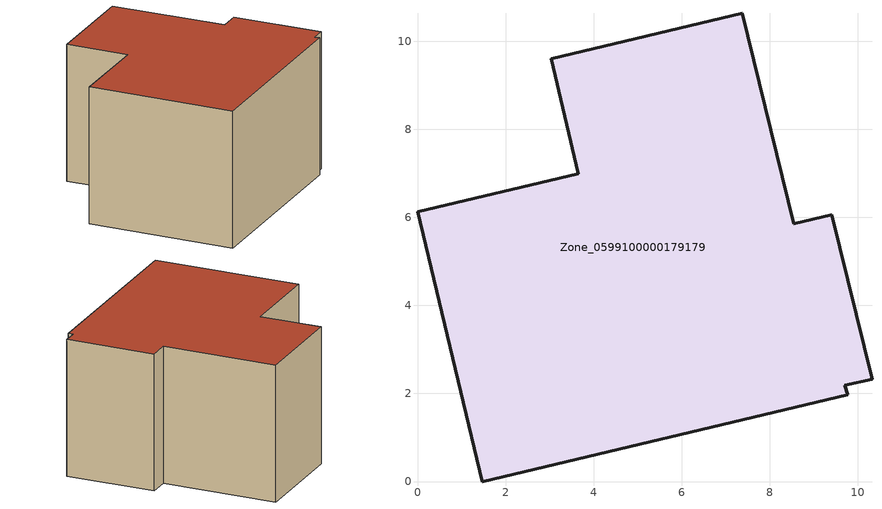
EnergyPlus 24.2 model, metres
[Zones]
Zone_0599100000179179
 floor ground (C_G): 9.77,1.98 1.47,0 0,6.13 3.65,6.99 3.03,9.6 7.37,10.63 8.54,5.85 9.4,6.06 10.32,2.32 9.7,2.19 z0
 wall outside (C_F): 10.32,2.32 9.4,6.06 8.54,5.85 7.37,10.63 3.03,9.6 3.65,6.99 0,6.13 1.47,0 9.77,1.98 9.7,2.19 10.32,2.32 z0:5.93
 roof outside (C_R): 9.7,2.19 10.32,2.32 9.4,6.06 8.54,5.85 7.37,10.63 3.03,9.6 3.65,6.99 0,6.13 1.47,0 9.77,1.98 z5.93
[BUILDING]
Pand.0599100000179179: North Axis=0; Terrain=City; Loads Convergence Tolerance Value=0.04; Temperature Convergence Tolerance Value=0.4; Solar Distribution=FullExterior; Maximum Number of Warmup Days=25; Minimum Number of Warmup Days=1
[Site:Location]
Rotterdam.The.Hague.AP_ZH_NLD Design_Conditions: Latitude=51.96; Longitude=4.45; Time Zone=1; Elevation=-4.5
[SITE:GROUNDTEMPERATURE:BUILDINGSURFACE]
18, 18, 18, 18, 18, 18, 18, 18, 18, 18, 18, 18
[MATERIAL] Thermal Absorptance=0.9; Solar Absorptance=0.7; Visible Absorptance=0.7
Name | Roughness | Thickness | Conductivity | Density | Specific Heat
G.TI.1965-1974 | MediumSmooth | 0.15 | 0.882353 | 540 | 1210
F.TI.1965-1974 | Rough | 0.3 | 0.697674 | 1920 | 840
R.TI.1965-1974 | MediumRough | 0.2 | 0.232558 | 1500 | 1000
[CONSTRUCTION]
C_G: G.TI.1965-1974
C_F: F.TI.1965-1974
C_R: R.TI.1965-1974
[ZONE]
Zone_0599100000179179: Type=1; Multiplier=1; Ceiling Height=Autocalculate; Volume=Autocalculate; Floor Area=autocalculate; Part of Total Floor Area=Yes
[ZONEINFILTRATION:DESIGNFLOWRATE]
Infil_Zone_0599100000179179: Zone or ZoneList or Space or SpaceList=Zone_0599100000179179; Schedule=AlwaysOn; Design Flow Rate Calculation Method=Flow/Area; Flow Rate per Floor Area=0.003; Constant Term Coefficient=1; Temperature Term Coefficient=0; Velocity Term Coefficient=0; Velocity Squared Term Coefficient=0
[HVACTEMPLATE:ZONE:IDEALLOADSAIRSYSTEM]
Zone_0599100000179179: Maximum Heating Supply Air Temperature=50; Minimum Cooling Supply Air Temperature=13; Maximum Heating Supply Air Humidity Ratio=0.0156; Minimum Cooling Supply Air Humidity Ratio=0.0077; Heating Limit=NoLimit; Cooling Limit=NoLimit; Dehumidification Control Type=ConstantSensibleHeatRatio; Cooling Sensible Heat Ratio=0.7; Dehumidification Setpoint=60; Humidification Control Type=None; Humidification Setpoint=30; Outdoor Air Method=None; Outdoor Air Flow Rate per Person=0.00944; Outdoor Air Flow Rate per Zone Floor Area=0; Outdoor Air Flow Rate per Zone=0; Demand Controlled Ventilation Type=None; Outdoor Air Economizer Type=NoEconomizer; Heat Recovery Type=None; Sensible Heat Recovery Effectiveness=0.7; Latent Heat Recovery Effectiveness=0.65
[ZONECONTROL:THERMOSTAT]
ThermostatControl_Zone_0599100000179179: Zone or ZoneList=Zone_0599100000179179; Control Type Schedule=DualSetpointControlType; Control 1=Thermostat_Zone_0599100000179179; Temperature Difference Between Cutout And Setpoint=0
[THERMOSTATSETPOINT:DUALSETPOINT]
Thermostat_Zone_0599100000179179: Heating Setpoint Temperature Schedule=HeatingSetpoint_Zone_0599100000179179; Cooling Setpoint Temperature Schedule=CoolingSetpoint_Zone_0599100000179179
[SCHEDULE:COMPACT]
HeatingSetpoint_Zone_0599100000179179: Through: 12/31, For: AllDays, Until: 24:00, 21
CoolingSetpoint_Zone_0599100000179179: Through: 12/31, For: AllDays, Until: 24:00, 24
DualSetpointControlType: Through: 12/31, For: AllDays, Until: 24:00, 4
AlwaysOn: Through: 12/31, For: AllDays, Until: 24:00, 1
